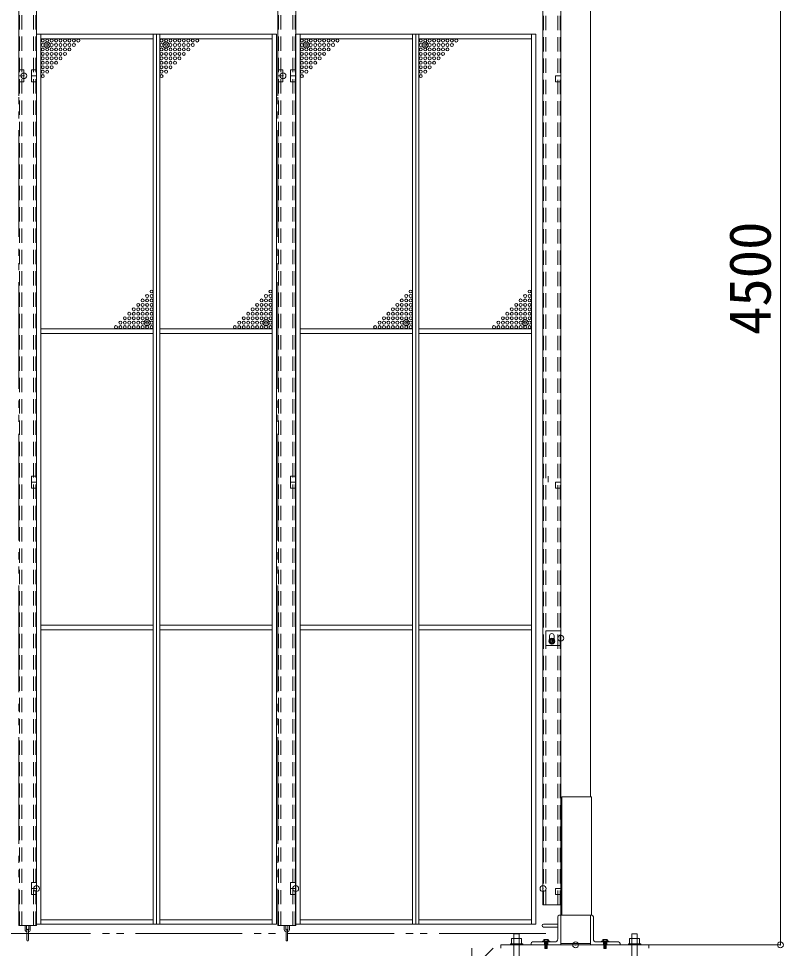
# Model space of a CAD drawing. Units: millimetres, scale not verified. Extents: x -9305 to 9305, y -6415 to 6415.
# Drawn here: x -3716 to -1136, y -3684 to -546 of the extents above; entities that cross this region are included whole.
import ezdxf
from ezdxf.enums import TextEntityAlignment as Align

# ---------------------------------------------------------------- set-up
doc = ezdxf.new("R2010")
doc.units = ezdxf.units.MM
doc.header["$LTSCALE"] = 40
doc.header["$PDMODE"] = 32
doc.header["$PDSIZE"] = 20
doc.linetypes.add('DASHED1', pattern=[1.8, 1.2, -0.6])
doc.linetypes.add('DOUBLE_CHAIN2', pattern=[12.8, 9, -1, 0.6, -0.6, 0.6, -1])
for name, color, linetype, lineweight in [('0-0_0', 7, 'Continuous', 9), ('0-5_CYG-54', 7, 'Continuous', 9), ('0-B_ﾒッｼュﾊﾟﾈﾙ用ﾌﾞﾛッｸ', 7, 'Continuous', 9)]:
    doc.layers.add(name, color=color, linetype=linetype, lineweight=lineweight)
doc.styles.add('ＭＳ ゴシック', font='')
doc.styles.get('ＭＳ ゴシック').set_extended_font_data('MS Gothic')

msp = doc.modelspace()

# ---------------------------------------------------------------- linework, layer by layer
at = {"layer": '0-0_0'}
for p, q in [((-1145.84, -3672.46), (-1145.84, 827.54)), ((-1145.84, 823.54), (-1145.84, -3668.46)), ((-1725.2, -3672.46), (-1144.84, -3672.46))]:
    msp.add_line(p, q, dxfattribs=at)
msp.add_point((-1145.84, -3672.46), dxfattribs=at)
at = {"layer": '0-5_CYG-54'}
for p, q in [((-1786.84, 827.54), (-1786.84, -3172.46)), ((-3714.87, -807.42), (-3714.87, 612.51)), ((-3654.87, -3607.28), (-3654.87, 612.51)), ((-2840.74, -807.42), (-2840.74, 612.51)), ((-2780.74, -3607.28), (-2780.74, 612.51)), ((-1886.84, -3672.46), (-1886.84, 427.54)), ((-1946.84, 137.54), (-1946.84, -3537.28)), ((-1886.85, -3537.28), (-1886.85, 137.54)), ((-3655.17, -599.48), (-3655.17, -3602.48)), ((-2845.17, -599.48), (-3655.17, -599.48)), ((-3640.17, -3602.48), (-3640.17, -599.48)), ((-3261.17, -614.48), (-3640.17, -614.48)), ((-3261.17, -3602.48), (-3261.17, -599.48)), ((-3250.17, -3602.48), (-3250.17, -599.48)), ((-3239.17, -3602.48), (-3239.17, -599.48)), ((-2860.17, -614.48), (-3239.17, -614.48)), ((-2860.17, -3602.48), (-2860.17, -599.48)), ((-2845.17, -599.48), (-2845.17, -3602.48)), ((-2781.05, -599.48), (-2781.05, -3602.48)), ((-1971.05, -599.48), (-2781.05, -599.48)), ((-2766.05, -3602.48), (-2766.05, -599.48)), ((-2387.05, -614.48), (-2766.05, -614.48)), ((-2387.05, -3602.48), (-2387.05, -599.48)), ((-2376.05, -3602.48), (-2376.05, -599.48)), ((-2365.05, -3602.48), (-2365.05, -599.48)), ((-1986.05, -614.48), (-2365.05, -614.48)), ((-1986.05, -3602.48), (-1986.05, -599.48)), ((-1971.05, -599.48), (-1971.05, -3602.48)), ((-3714.87, -719.48), (-3697.87, -719.48)), ((-3697.87, -719.48), (-3697.87, -759.47)), ((-3672.17, -719.48), (-3672.17, -739.48)), ((-3655.17, -719.48), (-3672.17, -719.48)), ((-2840.74, -719.48), (-2823.74, -719.48)), ((-2823.74, -719.48), (-2823.74, -759.47)), ((-2798.05, -719.48), (-2798.05, -739.48)), ((-2781.05, -719.48), (-2798.05, -719.48)), ((-3697.87, -739.48), (-3714.87, -739.48)), ((-3672.17, -739.48), (-3655.17, -739.48)), ((-3672.17, -739.48), (-3654.87, -739.48)), ((-3672.17, -759.48), (-3672.17, -739.48)), ((-2823.74, -739.48), (-2840.74, -739.48)), ((-2798.05, -739.48), (-2781.05, -739.48)), ((-2798.04, -739.48), (-2780.74, -739.48)), ((-2798.04, -759.48), (-2798.04, -739.48)), ((-3697.87, -759.47), (-3714.56, -759.47)), ((-3654.87, -759.48), (-3672.17, -759.48)), ((-2823.74, -759.47), (-2840.44, -759.47)), ((-2780.74, -759.48), (-2798.04, -759.48)), ((-3261.17, -1593.48), (-3640.17, -1593.48)), ((-2860.17, -1593.48), (-3239.17, -1593.48)), ((-2387.05, -1593.48), (-2766.05, -1593.48)), ((-1986.05, -1593.48), (-2365.05, -1593.48)), ((-3261.17, -1609.48), (-3640.17, -1609.48)), ((-2860.17, -1609.48), (-3239.17, -1609.48)), ((-2387.05, -1609.48), (-2766.05, -1609.48)), ((-1986.05, -1609.48), (-2365.05, -1609.48)), ((-3672.17, -2090.98), (-3672.17, -2110.98)), ((-3655.17, -2090.98), (-3672.17, -2090.98)), ((-2798.05, -2090.98), (-2798.05, -2110.98)), ((-2781.05, -2090.98), (-2798.05, -2090.98)), ((-1929.54, -2090.98), (-1929.54, -2110.98)), ((-3672.17, -2110.98), (-3655.17, -2110.98)), ((-3672.17, -2110.98), (-3654.87, -2110.98)), ((-3672.17, -2130.98), (-3672.17, -2110.98)), ((-3654.87, -2130.98), (-3672.17, -2130.98)), ((-2798.05, -2110.98), (-2781.05, -2110.98)), ((-2798.04, -2110.98), (-2780.74, -2110.98)), ((-2798.04, -2130.98), (-2798.04, -2110.98)), ((-2780.74, -2130.98), (-2798.04, -2130.98)), ((-1946.84, -2112.35), (-1946.84, -2132.34)), ((-3261.17, -2593.48), (-3640.17, -2593.48)), ((-2860.17, -2593.48), (-3239.17, -2593.48)), ((-2387.05, -2593.48), (-2766.05, -2593.48)), ((-1986.05, -2593.48), (-2365.05, -2593.48)), ((-3261.17, -2609.48), (-3640.17, -2609.48)), ((-2860.17, -2609.48), (-3239.17, -2609.48)), ((-2387.05, -2609.48), (-2766.05, -2609.48)), ((-1986.05, -2609.48), (-2365.05, -2609.48)), ((-1936.84, -2612.46), (-1886.84, -2612.46)), ((-1936.84, -2612.46), (-1936.84, -2662.46)), ((-1924.34, -2629.46), (-1924.34, -2641.84)), ((-1909.34, -2629.46), (-1909.34, -2641.84)), ((-1886.84, -2662.46), (-1936.84, -2662.46)), ((-1883.64, -3572.46), (-1883.64, -3172.46)), ((-1883.64, -3172.46), (-1783.64, -3172.46)), ((-1783.64, -3172.46), (-1783.64, -3572.46)), ((-3672.17, -3462.48), (-3655.17, -3462.48)), ((-3672.17, -3482.48), (-3672.17, -3462.48)), ((-3655.17, -3482.48), (-3672.17, -3482.48)), ((-3672.17, -3482.48), (-3654.87, -3482.48)), ((-3672.17, -3502.48), (-3672.17, -3482.48)), ((-2798.05, -3462.48), (-2781.05, -3462.48)), ((-2798.05, -3482.48), (-2798.05, -3462.48)), ((-2781.05, -3482.48), (-2798.05, -3482.48)), ((-2798.04, -3482.48), (-2780.74, -3482.48)), ((-2798.04, -3502.48), (-2798.04, -3482.48)), ((-1946.84, -3482.28), (-1946.84, -3502.28)), ((-1904.14, -3482.48), (-1886.85, -3482.48)), ((-1904.14, -3502.48), (-1904.14, -3482.48)), ((-3654.87, -3502.48), (-3672.17, -3502.48)), ((-2780.74, -3502.48), (-2798.04, -3502.48)), ((-1886.85, -3502.48), (-1904.14, -3502.48)), ((-1946.84, -3537.46), (-1886.85, -3537.46)), ((-3714.87, -3607.28), (-3714.87, -3557.28)), ((-2840.74, -3607.28), (-2840.74, -3557.28)), ((-1790.05, -3572.46), (-1891.84, -3572.46)), ((-1886.84, -3572.46), (-1891.84, -3572.46)), ((-1883.64, -3572.46), (-1781.84, -3572.46)), ((-1786.85, -3572.46), (-1781.86, -3572.46)), ((-1786.84, -3672.46), (-1786.84, -3572.46)), ((-3714.86, -3607.48), (-3654.87, -3607.48)), ((-3693.36, -3607.48), (-3693.36, -3620.78)), ((-3688.37, -3607.48), (-3688.37, -3620.78)), ((-3681.37, -3607.48), (-3681.37, -3620.78)), ((-3676.37, -3607.48), (-3676.37, -3620.78)), ((-2845.17, -3602.48), (-3655.17, -3602.48)), ((-3261.17, -3587.48), (-3640.17, -3587.48)), ((-2860.17, -3587.48), (-3239.17, -3587.48)), ((-2840.74, -3607.48), (-2780.74, -3607.48)), ((-2819.24, -3607.48), (-2819.24, -3620.78)), ((-2814.24, -3607.48), (-2814.24, -3620.78)), ((-2807.24, -3607.48), (-2807.24, -3620.78)), ((-2802.24, -3607.48), (-2802.24, -3620.78)), ((-1971.05, -3602.48), (-2781.05, -3602.48)), ((-2387.05, -3587.48), (-2766.05, -3587.48)), ((-1986.05, -3587.48), (-2365.05, -3587.48)), ((-1896.84, -3602.46), (-1944.84, -3602.46)), ((-1896.84, -3577.46), (-1896.84, -3652.46)), ((-1896.84, -3577.46), (-1896.84, -3652.46)), ((-1776.86, -3577.46), (-1776.86, -3652.46)), ((-1776.84, -3577.46), (-1776.84, -3652.46)), ((-3687.37, -3621.78), (-3687.37, -3656.77)), ((-3682.37, -3621.78), (-3682.37, -3656.77)), ((-2813.24, -3621.78), (-2813.24, -3656.77)), ((-2808.24, -3621.78), (-2808.24, -3656.77)), ((-2044.58, -4204.76), (-2044.58, -3636.65)), ((-2042.59, -3634.66), (-2028.66, -3634.66)), ((-2026.67, -3636.65), (-2026.67, -3801.81)), ((-1944.84, -3612.46), (-1896.84, -3612.46)), ((-1646.6, -3801.81), (-1646.6, -3636.66)), ((-1644.6, -3634.66), (-1630.69, -3634.66)), ((-1628.69, -3636.66), (-1628.69, -4204.76)), ((-2052.54, -3652.62), (-2052.54, -3668.54)), ((-2020.7, -3650.62), (-2050.54, -3650.62)), ((-2018.71, -3668.54), (-2018.71, -3652.62)), ((-1986.84, -3667.46), (-1986.84, -3672.46)), ((-1986.84, -3667.46), (-1986.84, -3672.46)), ((-1906.84, -3662.46), (-1981.84, -3662.46)), ((-1906.84, -3662.46), (-1981.84, -3662.46)), ((-1944.09, -3656.47), (-1944.09, -3660.45)), ((-1930.16, -3654.48), (-1942.1, -3654.48)), ((-1940.11, -3660.45), (-1940.11, -3654.48)), ((-1932.15, -3660.45), (-1932.15, -3654.48)), ((-1928.17, -3660.45), (-1928.17, -3656.47)), ((-1766.86, -3662.46), (-1691.86, -3662.46)), ((-1766.84, -3662.46), (-1691.84, -3662.46)), ((-1745.1, -3656.47), (-1745.1, -3660.45)), ((-1731.17, -3654.48), (-1743.11, -3654.48)), ((-1741.12, -3654.48), (-1741.12, -3660.45)), ((-1733.16, -3654.48), (-1733.16, -3660.45)), ((-1729.18, -3660.45), (-1729.18, -3656.47)), ((-1686.86, -3667.46), (-1686.86, -3672.46)), ((-1686.84, -3667.46), (-1686.84, -3672.46)), ((-1654.56, -3652.62), (-1654.56, -3668.54)), ((-1622.72, -3650.62), (-1652.57, -3650.62)), ((-1620.73, -3668.54), (-1620.73, -3652.62)), ((-2186.85, -3756), (-2114.93, -3684.08)), ((-1589.89, -3672.46), (-2089.35, -3672.46)), ((-2089.35, -3672.46), (-2089.35, -3683.96)), ((-1986.84, -3672.46), (-1686.84, -3672.46)), ((-1589.89, -3672.46), (-1589.89, -3683.96))]:
    msp.add_line(p, q, dxfattribs=at)
at = {"layer": '0-5_CYG-54', "linetype": 'DOUBLE_CHAIN2'}
for p, q in [((-3714.86, 612.51), (-3714.86, -3607.28)), ((-2840.74, 612.51), (-2840.74, -3607.28)), ((-1937.06, -3634.19), (-7240.32, -3634.19)), ((-1942.1, -3662.44), (-1942.1, -3672.39)), ((-1940.11, -3662.44), (-1932.15, -3662.44)), ((-1940.11, -3664.43), (-1932.15, -3662.44)), ((-1940.11, -3666.42), (-1932.15, -3664.43)), ((-1940.11, -3668.41), (-1932.15, -3666.42)), ((-1940.11, -3670.4), (-1932.15, -3668.41)), ((-1940.11, -3672.39), (-1932.15, -3670.4)), ((-1930.16, -3662.44), (-1930.16, -3672.39)), ((-1786.84, -3667.96), (-1886.84, -3667.96)), ((-1886.84, -3667.96), (-1786.85, -3667.96)), ((-1743.11, -3662.44), (-1743.11, -3672.39)), ((-1741.12, -3662.44), (-1733.16, -3662.44)), ((-1741.12, -3664.43), (-1733.16, -3662.44)), ((-1741.12, -3666.42), (-1733.16, -3664.43)), ((-1741.12, -3668.41), (-1733.16, -3666.42)), ((-1741.12, -3670.4), (-1733.16, -3668.41)), ((-1741.12, -3672.39), (-1733.16, -3670.4)), ((-1731.17, -3662.44), (-1731.17, -3672.39)), ((-1940.11, -3674.38), (-1932.15, -3672.39)), ((-1940.11, -3676.37), (-1932.15, -3674.38)), ((-1940.11, -3678.36), (-1932.15, -3676.37)), ((-1940.11, -3680.35), (-1932.15, -3678.36)), ((-1940.11, -3682.34), (-1932.15, -3680.35)), ((-1940.11, -3684.32), (-1932.15, -3682.34)), ((-1741.12, -3674.38), (-1733.16, -3672.39)), ((-1741.12, -3676.37), (-1733.16, -3674.38)), ((-1741.12, -3678.36), (-1733.16, -3676.37)), ((-1741.12, -3680.35), (-1733.16, -3678.36)), ((-1741.12, -3682.34), (-1733.16, -3680.35)), ((-1741.12, -3684.32), (-1733.16, -3682.34))]:
    msp.add_line(p, q, dxfattribs=at)
at = {"layer": '0-5_CYG-54', "linetype": 'DASHED1'}
for p, q in [((-3712.56, -3607.28), (-3712.56, 612.51)), ((-3704.86, -3607.28), (-3704.86, 612.51)), ((-3664.87, -3607.28), (-3664.87, 612.51)), ((-3657.17, -3607.28), (-3657.17, 612.51)), ((-2838.44, -3607.28), (-2838.44, 612.51)), ((-2830.74, -3607.28), (-2830.74, 612.51)), ((-2790.74, -3607.28), (-2790.74, 612.51)), ((-2783.04, -3607.28), (-2783.04, 612.51)), ((-1944.54, -3537.46), (-1944.54, 137.54)), ((-1936.84, -3537.46), (-1936.84, 137.54)), ((-1896.85, -3537.46), (-1896.85, 137.54)), ((-1889.15, -3537.46), (-1889.15, 137.54))]:
    msp.add_line(p, q, dxfattribs=at)
at = {"layer": '0-5_CYG-54'}
for points in [[(-1886.85, -759.47), (-1904.14, -759.47), (-1904.14, -739.48), (-1886.85, -739.48)], [(-1886.85, -2130.98), (-1904.14, -2130.98), (-1904.14, -2110.98), (-1886.85, -2110.98)], [(-2186.85, -3684.08), (-2186.85, -4584.08), (-1486.85, -4584.08)]]:
    msp.add_lwpolyline(points, dxfattribs=at)
for points in [[(-1925.34, -2652.23), (-1925.34, -2642.41), (-1916.84, -2637.5), (-1908.34, -2642.41), (-1908.34, -2652.23), (-1916.84, -2657.14)], [(-2056.52, -3668.54), (-2014.73, -3668.54), (-2014.73, -3672.52), (-2056.52, -3672.52)], [(-1948.07, -3662.44), (-1924.19, -3662.44), (-1924.19, -3660.45), (-1948.07, -3660.45)], [(-1749.08, -3662.44), (-1725.2, -3662.44), (-1725.2, -3660.45), (-1749.08, -3660.45)], [(-1658.54, -3668.54), (-1616.75, -3668.54), (-1616.75, -3672.52), (-1658.54, -3672.52)]]:
    msp.add_lwpolyline(points, close=True, dxfattribs=at)
at = {"layer": '0-5_CYG-54', "linetype": 'DOUBLE_CHAIN2'}
for points in [[(-1932.15, -3660.45), (-1932.15, -3684.32), (-1940.11, -3684.32), (-1940.11, -3660.45)], [(-1733.16, -3660.45), (-1733.16, -3684.32), (-1741.12, -3684.32), (-1741.12, -3660.45)]]:
    msp.add_lwpolyline(points, dxfattribs=at)
at = {"layer": '0-5_CYG-54'}
for radius in [8.5, 5, 5, 4.19]:
    msp.add_circle((-1916.84, -2647.32), radius, dxfattribs=at)
for centre, radius, start, end in [((-1916.84, -2629.46), 7.5, 0, 180), ((-1891.84, -3577.46), 5, 90, 180), ((-1891.84, -3577.46), 5, 90, 180), ((-1781.86, -3577.46), 5, 0, 90), ((-1781.84, -3577.46), 5, 0, 90), ((-1944.84, -3607.46), 5, 90, 270), ((-3684.87, -3620.78), 8.5, 180, 252.895), ((-3684.87, -3620.78), 3.5, 180, 224.415), ((-3684.87, -3621.78), 2.5, 0, 180), ((-3684.87, -3620.78), 8.5, 287.105, 0), ((-3684.87, -3620.78), 3.5, 315.585, 0), ((-2810.74, -3620.78), 8.5, 180, 252.895), ((-2810.74, -3620.78), 3.5, 180, 224.415), ((-2810.74, -3621.78), 2.5, 0, 180), ((-2810.74, -3620.78), 8.5, 287.105, 0), ((-2810.74, -3620.78), 3.5, 315.585, 0), ((-2042.59, -3636.65), 1.99, 90, 180), ((-2028.66, -3636.65), 1.99, 0, 90), ((-1644.6, -3636.66), 2, 90, 180), ((-1630.69, -3636.66), 2, 0, 90), ((-3684.87, -3656.77), 2.5, 180, 0), ((-2810.74, -3656.77), 2.5, 180, 0), ((-2050.54, -3652.62), 1.99, 90, 180), ((-2020.7, -3652.62), 1.99, 0, 90), ((-1981.84, -3667.46), 5, 90, 180), ((-1981.84, -3667.46), 5, 90, 180), ((-1942.1, -3656.47), 1.99, 90, 180), ((-1930.16, -3656.47), 1.99, 0, 90), ((-1906.84, -3652.46), 10, 270, 0), ((-1906.84, -3652.46), 10, 270, 0), ((-1766.86, -3652.46), 10, 180, 270), ((-1766.84, -3652.46), 10, 180, 270), ((-1743.11, -3656.47), 1.99, 90, 180), ((-1731.17, -3656.47), 1.99, 0, 90), ((-1691.86, -3667.46), 5, 0, 90), ((-1691.84, -3667.46), 5, 0, 90), ((-1652.57, -3652.62), 1.99, 90, 180), ((-1622.72, -3652.62), 1.99, 0, 90)]:
    msp.add_arc(centre, radius, start, end, dxfattribs=at)
at = {"layer": '0-5_CYG-54', "linetype": 'DOUBLE_CHAIN2'}
for centre in [(-1942.1, -3656.47), (-1743.11, -3656.47)]:
    msp.add_arc(centre, 1.99, 90, 180, dxfattribs=at)
at = {"layer": '0-5_CYG-54'}
for p in [(-3697.87, -739.48), (-2823.74, -739.48), (-1886.84, -2637.46), (-1916.84, -2647.32), (-3655.17, -3482.48), (-2781.05, -3482.48), (-1946.54, -3482.48), (-1836.84, -3672.46)]:
    msp.add_point(p, dxfattribs=at)
at = {"layer": '0-B_ﾒッｼュﾊﾟﾈﾙ用ﾌﾞﾛッｸ'}
for centre in [(-3634.17, -620.48), (-3619.17, -620.48), (-3604.17, -620.48), (-3589.17, -620.48), (-3574.17, -620.48), (-3559.17, -620.48), (-3544.17, -620.48), (-3529.17, -620.48), (-3514.17, -620.48), (-3233.17, -620.48), (-3218.17, -620.48), (-3203.17, -620.48), (-3188.17, -620.48), (-3173.17, -620.48), (-3158.17, -620.48), (-3143.17, -620.48), (-3128.17, -620.48), (-3113.17, -620.48), (-2760.05, -620.48), (-2745.05, -620.48), (-2730.05, -620.48), (-2715.05, -620.48), (-2700.05, -620.48), (-2685.05, -620.48), (-2670.05, -620.48), (-2655.05, -620.48), (-2640.05, -620.48), (-2359.05, -620.48), (-2344.05, -620.48), (-2329.05, -620.48), (-2314.05, -620.48), (-2299.05, -620.48), (-2284.05, -620.48), (-2269.05, -620.48), (-2254.05, -620.48), (-2239.05, -620.48), (-3634.17, -635.48), (-3634.17, -650.48), (-3619.17, -635.48), (-3619.17, -650.48), (-3604.17, -635.48), (-3604.17, -650.48), (-3589.17, -635.48), (-3589.17, -650.48), (-3574.17, -635.48), (-3574.17, -650.48), (-3559.17, -635.48), (-3559.17, -650.48), (-3544.17, -635.48), (-3544.17, -650.48), (-3529.17, -635.48), (-3233.17, -635.48), (-3233.17, -650.48), (-3218.17, -635.48), (-3218.17, -650.48), (-3203.17, -635.48), (-3203.17, -650.48), (-3188.17, -635.48), (-3188.17, -650.48), (-3173.17, -635.48), (-3173.17, -650.48), (-3158.17, -635.48), (-3158.17, -650.48), (-3143.17, -635.48), (-3143.17, -650.48), (-3128.17, -635.48), (-2760.05, -635.48), (-2760.05, -650.48), (-2745.05, -635.48), (-2745.05, -650.48), (-2730.05, -635.48), (-2730.05, -650.48), (-2715.05, -635.48), (-2715.05, -650.48), (-2700.05, -635.48), (-2700.05, -650.48), (-2685.05, -635.48), (-2685.05, -650.48), (-2670.05, -635.48), (-2670.05, -650.48), (-2655.05, -635.48), (-2359.05, -635.48), (-2359.05, -650.48), (-2344.05, -635.48), (-2344.05, -650.48), (-2329.05, -635.48), (-2329.05, -650.48), (-2314.05, -635.48), (-2314.05, -650.48), (-2299.05, -635.48), (-2299.05, -650.48), (-2284.05, -635.48), (-2284.05, -650.48), (-2269.05, -635.48), (-2269.05, -650.48), (-2254.05, -635.48), (-3634.17, -665.48), (-3634.17, -680.48), (-3619.17, -665.48), (-3619.17, -680.48), (-3604.17, -665.48), (-3604.17, -680.48), (-3589.17, -665.48), (-3589.17, -680.48), (-3574.17, -665.48), (-3574.17, -680.48), (-3559.17, -665.48), (-3233.17, -665.48), (-3233.17, -680.48), (-3218.17, -665.48), (-3218.17, -680.48), (-3203.17, -665.48), (-3203.17, -680.48), (-3188.17, -665.48), (-3188.17, -680.48), (-3173.17, -665.48), (-3173.17, -680.48), (-3158.17, -665.48), (-2760.05, -665.48), (-2760.05, -680.48), (-2745.05, -665.48), (-2745.05, -680.48), (-2730.05, -665.48), (-2730.05, -680.48), (-2715.05, -665.48), (-2715.05, -680.48), (-2700.05, -665.48), (-2700.05, -680.48), (-2685.05, -665.48), (-2359.05, -665.48), (-2359.05, -680.48), (-2344.05, -665.48), (-2344.05, -680.48), (-2329.05, -665.48), (-2329.05, -680.48), (-2314.05, -665.48), (-2314.05, -680.48), (-2299.05, -665.48), (-2299.05, -680.48), (-2284.05, -665.48), (-3634.17, -695.48), (-3634.17, -710.48), (-3634.17, -725.48), (-3619.17, -695.48), (-3619.17, -710.48), (-3619.17, -725.48), (-3604.17, -695.48), (-3604.17, -710.48), (-3589.17, -695.48), (-3233.17, -695.48), (-3233.17, -710.48), (-3233.17, -725.48), (-3218.17, -695.48), (-3218.17, -710.48), (-3218.17, -725.48), (-3203.17, -695.48), (-3203.17, -710.48), (-3188.17, -695.48), (-2760.05, -695.48), (-2760.05, -710.48), (-2760.05, -725.48), (-2745.05, -695.48), (-2745.05, -710.48), (-2745.05, -725.48), (-2730.05, -695.48), (-2730.05, -710.48), (-2715.05, -695.48), (-2359.05, -695.48), (-2359.05, -710.48), (-2359.05, -725.48), (-2344.05, -695.48), (-2344.05, -710.48), (-2344.05, -725.48), (-2329.05, -695.48), (-2329.05, -710.48), (-2314.05, -695.48), (-3634.17, -740.48), (-3233.17, -740.48), (-2760.05, -740.48), (-2359.05, -740.48), (-3267.17, -1467.48), (-2866.17, -1467.48), (-2393.05, -1467.48), (-1992.05, -1467.48), (-3297.17, -1497.48), (-3282.17, -1482.48), (-3282.17, -1497.48), (-3267.17, -1482.48), (-3267.17, -1497.48), (-2896.17, -1497.48), (-2881.17, -1482.48), (-2881.17, -1497.48), (-2866.17, -1482.48), (-2866.17, -1497.48), (-2423.05, -1497.48), (-2408.05, -1482.48), (-2408.05, -1497.48), (-2393.05, -1482.48), (-2393.05, -1497.48), (-2022.05, -1497.48), (-2007.05, -1482.48), (-2007.05, -1497.48), (-1992.05, -1482.48), (-1992.05, -1497.48), (-3342.17, -1542.48), (-3327.17, -1527.48), (-3327.17, -1542.48), (-3312.17, -1512.48), (-3312.17, -1527.48), (-3312.17, -1542.48), (-3297.17, -1512.48), (-3297.17, -1527.48), (-3297.17, -1542.48), (-3282.17, -1512.48), (-3282.17, -1527.48), (-3282.17, -1542.48), (-3267.17, -1512.48), (-3267.17, -1527.48), (-3267.17, -1542.48), (-2941.17, -1542.48), (-2926.17, -1527.48), (-2926.17, -1542.48), (-2911.17, -1512.48), (-2911.17, -1527.48), (-2911.17, -1542.48), (-2896.17, -1512.48), (-2896.17, -1527.48), (-2896.17, -1542.48), (-2881.17, -1512.48), (-2881.17, -1527.48), (-2881.17, -1542.48), (-2866.17, -1512.48), (-2866.17, -1527.48), (-2866.17, -1542.48), (-2468.05, -1542.48), (-2453.05, -1527.48), (-2453.05, -1542.48), (-2438.05, -1512.48), (-2438.05, -1527.48), (-2438.05, -1542.48), (-2423.05, -1512.48), (-2423.05, -1527.48), (-2423.05, -1542.48), (-2408.05, -1512.48), (-2408.05, -1527.48), (-2408.05, -1542.48), (-2393.05, -1512.48), (-2393.05, -1527.48), (-2393.05, -1542.48), (-2067.05, -1542.48), (-2052.05, -1527.48), (-2052.05, -1542.48), (-2037.05, -1512.48), (-2037.05, -1527.48), (-2037.05, -1542.48), (-2022.05, -1512.48), (-2022.05, -1527.48), (-2022.05, -1542.48), (-2007.05, -1512.48), (-2007.05, -1527.48), (-2007.05, -1542.48), (-1992.05, -1512.48), (-1992.05, -1527.48), (-1992.05, -1542.48), (-3372.17, -1572.48), (-3357.17, -1557.48), (-3357.17, -1572.48), (-3342.17, -1557.48), (-3342.17, -1572.48), (-3327.17, -1557.48), (-3327.17, -1572.48), (-3312.17, -1557.48), (-3312.17, -1572.48), (-3297.17, -1557.48), (-3297.17, -1572.48), (-3282.17, -1557.48), (-3282.17, -1572.48), (-3267.17, -1557.48), (-3267.17, -1572.48), (-2971.17, -1572.48), (-2956.17, -1557.48), (-2956.17, -1572.48), (-2941.17, -1557.48), (-2941.17, -1572.48), (-2926.17, -1557.48), (-2926.17, -1572.48), (-2911.17, -1557.48), (-2911.17, -1572.48), (-2896.17, -1557.48), (-2896.17, -1572.48), (-2881.17, -1557.48), (-2881.17, -1572.48), (-2866.17, -1557.48), (-2866.17, -1572.48), (-2498.05, -1572.48), (-2483.05, -1557.48), (-2483.05, -1572.48), (-2468.05, -1557.48), (-2468.05, -1572.48), (-2453.05, -1557.48), (-2453.05, -1572.48), (-2438.05, -1557.48), (-2438.05, -1572.48), (-2423.05, -1557.48), (-2423.05, -1572.48), (-2408.05, -1557.48), (-2408.05, -1572.48), (-2393.05, -1557.48), (-2393.05, -1572.48), (-2097.05, -1572.48), (-2082.05, -1557.48), (-2082.05, -1572.48), (-2067.05, -1557.48), (-2067.05, -1572.48), (-2052.05, -1557.48), (-2052.05, -1572.48), (-2037.05, -1557.48), (-2037.05, -1572.48), (-2022.05, -1557.48), (-2022.05, -1572.48), (-2007.05, -1557.48), (-2007.05, -1572.48), (-1992.05, -1557.48), (-1992.05, -1572.48), (-3387.17, -1587.48), (-3372.17, -1587.48), (-3357.17, -1587.48), (-3342.17, -1587.48), (-3327.17, -1587.48), (-3312.17, -1587.48), (-3297.17, -1587.48), (-3282.17, -1587.48), (-3267.17, -1587.48), (-2986.17, -1587.48), (-2971.17, -1587.48), (-2956.17, -1587.48), (-2941.17, -1587.48), (-2926.17, -1587.48), (-2911.17, -1587.48), (-2896.17, -1587.48), (-2881.17, -1587.48), (-2866.17, -1587.48), (-2513.05, -1587.48), (-2498.05, -1587.48), (-2483.05, -1587.48), (-2468.05, -1587.48), (-2453.05, -1587.48), (-2438.05, -1587.48), (-2423.05, -1587.48), (-2408.05, -1587.48), (-2393.05, -1587.48), (-2112.05, -1587.48), (-2097.05, -1587.48), (-2082.05, -1587.48), (-2067.05, -1587.48), (-2052.05, -1587.48), (-2037.05, -1587.48), (-2022.05, -1587.48), (-2007.05, -1587.48), (-1992.05, -1587.48)]:
    msp.add_circle(centre, 5, dxfattribs=at)
for p in [(-3619.17, -635.48), (-3218.17, -635.48), (-2745.05, -635.48), (-2344.05, -635.48), (-3282.17, -1572.48), (-2881.17, -1572.48), (-2408.05, -1572.48), (-2007.05, -1572.48)]:
    msp.add_point(p, dxfattribs=at)

# ---------------------------------------------------------------- texts
at = {"layer": '0-0_0', "style": 'ＭＳ ゴシック'}
msp.add_text('4500', height=140.8, rotation=90, dxfattribs=at).set_placement((-1136.38, -1614.39), align=Align.BOTTOM_LEFT)

doc.saveas('drawing.dxf')
